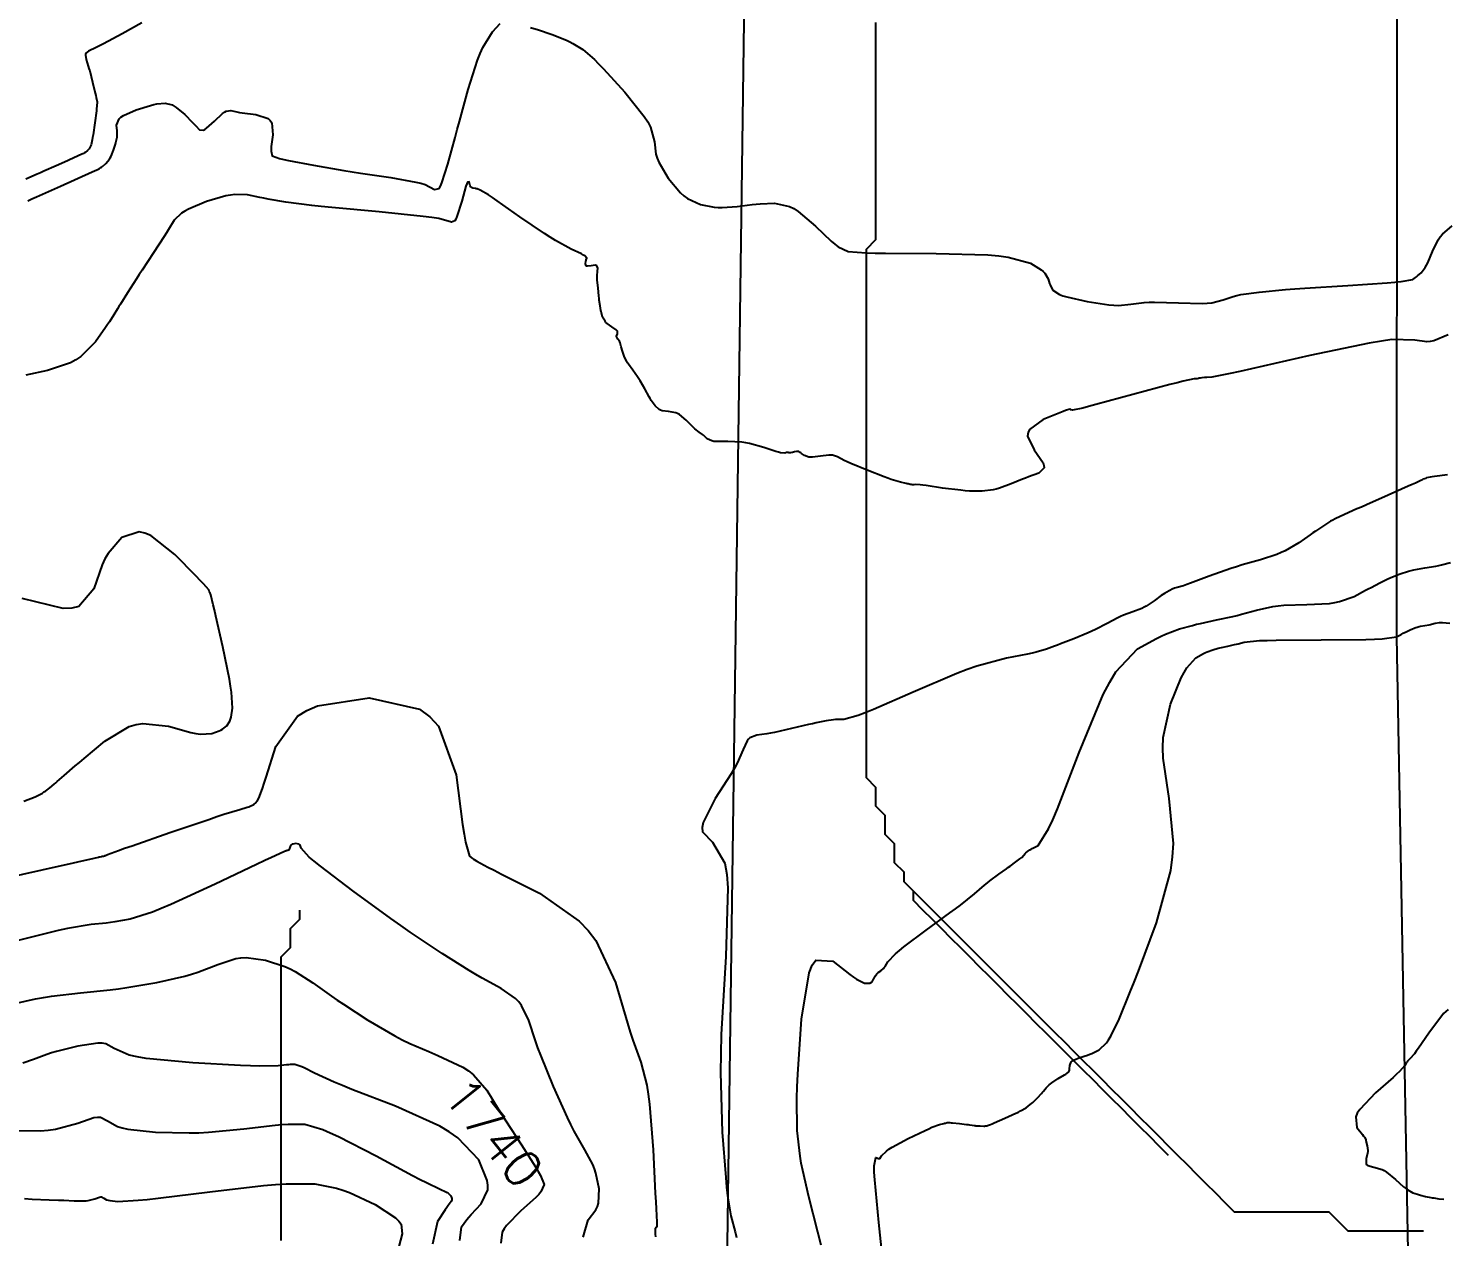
# Model space of a CAD drawing. Header units: metres. Extents: x 837117 to 838479, y 1189012 to 1191015.
# Drawn here: x 838092.2 to 838242, y 1190539.4 to 1190667.3 of the extents above; entities that cross this region are included whole.
import ezdxf

# ---------------------------------------------------------------- set-up
doc = ezdxf.new("R2010")
doc.units = ezdxf.units.M
doc.header["$LTSCALE"] = 0.3
for name, color, linetype in [('CORREDORVIA', 70, 'Continuous'), ('COTAS 10', 1, 'Continuous'), ('COTAS INT', 252, 'Continuous'), ('DRENAJE', 5, 'Continuous'), ('VIA1', 50, 'Continuous')]:
    doc.layers.add(name, color=color, linetype=linetype)
doc.styles.get("Standard").update_dxf_attribs({"font": 'simplex.shx'})

msp = doc.modelspace()

# ---------------------------------------------------------------- linework, layer by layer
at = {"layer": 'CORREDORVIA'}
msp.add_lwpolyline([(837910.68, 1191000.96), (838157.03, 1190996.19), (838237.17, 1190821.34), (838237, 1190602.88), (838240.03, 1190437.2), (838223.54, 1190366.27), (838212.2, 1190288.92), (838221.4, 1189997.88), (837954.54, 1189509.17), (837751.16, 1189231.38), (837593.19, 1189234.4), (837744.49, 1189686.61), (837750.28, 1189933.97), (837723.62, 1190051.52), (837726.09, 1190134.48), (837885.38, 1190229.43), (837983.18, 1190344.12), (837817.55, 1190502.19), (837798.03, 1190660.17), (837963.57, 1190795.98)], close=True, dxfattribs=at)
at = {"layer": 'COTAS 10'}
for points in [[(838104.19, 1190667.9), (838102.14, 1190666.73), (838100.14, 1190665.67), (838099.72, 1190665.45), (838099.36, 1190665.27), (838098.57, 1190664.89), (838098.29, 1190664.66), (838098.26, 1190664.57), (838098.24, 1190664.47), (838098.32, 1190664.01), (838098.54, 1190663.31), (838098.61, 1190663.06), (838098.69, 1190662.79), (838099, 1190661.59), (838099.28, 1190660.44), (838099.34, 1190660.21), (838099.38, 1190660), (838099.47, 1190659.54), (838099.45, 1190659.05), (838099.42, 1190658.82), (838099.39, 1190658.56), (838099.23, 1190657.29), (838099.04, 1190656.02), (838099, 1190655.75), (838098.95, 1190655.51), (838098.83, 1190654.97), (838098.71, 1190654.69), (838098.67, 1190654.62), (838098.63, 1190654.55), (838098.47, 1190654.36), (838098.22, 1190654.17), (838098.13, 1190654.12), (838098.02, 1190654.06), (838097.55, 1190653.83), (838096.85, 1190653.52), (838096.61, 1190653.41), (838096.33, 1190653.28), (838095.15, 1190652.75), (838093.84, 1190652.17), (838093.49, 1190652.01), (838093.14, 1190651.86), (838091.92, 1190651.33)], [(838182.81, 1190535.19), (838182.2, 1190540.87), (838181.77, 1190545.38), (838181.72, 1190546.22), (838181.7, 1190546.88), (838181.88, 1190547.77), (838182.19, 1190547.64), (838182.26, 1190547.65), (838182.33, 1190547.67), (838182.5, 1190547.93), (838183.01, 1190548.45), (838183.28, 1190548.64), (838183.62, 1190548.85), (838185.32, 1190549.77), (838187.11, 1190550.63), (838187.49, 1190550.81), (838187.83, 1190550.96), (838188.64, 1190551.26), (838189.08, 1190551.36), (838189.17, 1190551.38), (838189.25, 1190551.4), (838189.45, 1190551.45), (838189.72, 1190551.45), (838189.85, 1190551.44), (838190, 1190551.43), (838190.75, 1190551.36), (838191.5, 1190551.27), (838191.66, 1190551.25), (838191.79, 1190551.23), (838192.09, 1190551.18), (838192.31, 1190551.14), (838192.39, 1190551.14), (838192.49, 1190551.13), (838192.92, 1190551.11), (838193.32, 1190551.09), (838193.4, 1190551.09), (838193.47, 1190551.1), (838193.58, 1190551.11), (838193.61, 1190551.12), (838193.62, 1190551.13), (838193.64, 1190551.13), (838193.7, 1190551.14), (838194.03, 1190551.26), (838194.21, 1190551.34), (838194.43, 1190551.43), (838195.54, 1190551.91), (838196.72, 1190552.44), (838196.98, 1190552.57), (838197.22, 1190552.69), (838197.81, 1190553.03), (838198.24, 1190553.36), (838198.37, 1190553.47), (838198.5, 1190553.59), (838198.99, 1190554.07), (838199.44, 1190554.55), (838199.55, 1190554.67), (838199.64, 1190554.78), (838199.91, 1190555.12), (838200.24, 1190555.46), (838200.37, 1190555.56), (838200.52, 1190555.67), (838201.2, 1190556.11), (838201.86, 1190556.51), (838201.99, 1190556.59), (838202.1, 1190556.67), (838202.32, 1190556.84), (838202.38, 1190557), (838202.39, 1190557.07), (838202.4, 1190557.15), (838202.41, 1190557.5), (838202.58, 1190557.88), (838202.69, 1190557.98), (838202.81, 1190558.06), (838203.49, 1190558.34), (838204.31, 1190558.6), (838204.54, 1190558.69), (838204.75, 1190558.78), (838205.52, 1190559.15), (838206.3, 1190559.89), (838206.53, 1190560.22), (838206.77, 1190560.6), (838207.66, 1190562.41), (838208.82, 1190565.29), (838209.23, 1190566.34), (838209.68, 1190567.5), (838211.6, 1190572.59), (838213.12, 1190578.14), (838213.31, 1190579.59), (838213.41, 1190581), (838212.94, 1190585.77), (838212.29, 1190590.05), (838212.27, 1190591.15), (838212.32, 1190592.22), (838213.07, 1190595.77), (838214.21, 1190598.53), (838214.51, 1190599.11), (838214.8, 1190599.6), (838215.75, 1190600.66), (838216.57, 1190601.11), (838216.77, 1190601.21), (838216.96, 1190601.3), (838217.56, 1190601.52), (838218.13, 1190601.68), (838218.3, 1190601.72), (838218.47, 1190601.76), (838219.16, 1190601.91), (838219.87, 1190602.06), (838220.06, 1190602.1), (838220.24, 1190602.15), (838220.89, 1190602.33), (838222.51, 1190602.48), (838223.32, 1190602.51), (838224.28, 1190602.53), (838229.02, 1190602.55), (838233.74, 1190602.59), (838234.68, 1190602.62), (838235.47, 1190602.66), (838237, 1190602.88), (838237.48, 1190603.13), (838237.6, 1190603.2), (838237.72, 1190603.26), (838238.09, 1190603.45), (838238.44, 1190603.62), (838238.53, 1190603.66), (838238.62, 1190603.71), (838238.95, 1190603.84), (838239.3, 1190603.95), (838239.41, 1190603.98), (838239.53, 1190604), (838240, 1190604.08), (838240.47, 1190604.16), (838240.59, 1190604.19), (838240.7, 1190604.21), (838241.08, 1190604.32), (838241.54, 1190604.39), (838241.7, 1190604.39), (838241.88, 1190604.39), (838242.66, 1190604.33)], [(838089.99, 1190563.9), (838092.96, 1190564.56), (838093.8, 1190564.71), (838094.64, 1190564.84), (838097.72, 1190565.19), (838100.86, 1190565.52), (838101.73, 1190565.63), (838102.61, 1190565.76), (838105.8, 1190566.3), (838108.74, 1190566.96), (838109.46, 1190567.16), (838110.14, 1190567.38), (838112.25, 1190568.21), (838114.15, 1190568.82), (838114.69, 1190568.89), (838115.24, 1190568.92), (838117.3, 1190568.66), (838119.35, 1190567.97), (838119.9, 1190567.72), (838120.43, 1190567.45), (838122.29, 1190566.27), (838124.28, 1190564.85), (838124.89, 1190564.43), (838125.54, 1190563.99), (838128.14, 1190562.29), (838130.97, 1190560.63), (838131.77, 1190560.21), (838132.58, 1190559.82), (838134.57, 1190558.98), (838135.55, 1190558.56), (838138.18, 1190557.31), (838138.77, 1190556.92), (838139.3, 1190556.51), (838140.73, 1190554.88), (838141.93, 1190552.92), (838142.31, 1190552.3), (838142.72, 1190551.66), (838144.39, 1190549.09), (838145.87, 1190546.76), (838146.16, 1190546.27), (838146.39, 1190545.85), (838146.79, 1190544.89), (838146.44, 1190544.14), (838146.21, 1190543.86), (838145.91, 1190543.54), (838144.33, 1190542.11), (838142.81, 1190540.58), (838142.54, 1190540.2), (838142.35, 1190539.84), (838142.21, 1190538.69)]]:
    msp.add_lwpolyline(points, dxfattribs=at)
at = {"layer": 'COTAS INT'}
for points in [[(838092.14, 1190649.05), (838092.56, 1190649.24), (838093.07, 1190649.46), (838095.58, 1190650.59), (838098.96, 1190652.11), (838099.68, 1190652.43), (838099.88, 1190652.56), (838099.95, 1190652.62), (838100.03, 1190652.69), (838100.39, 1190653.01), (838100.77, 1190653.46), (838100.86, 1190653.61), (838100.95, 1190653.77), (838101.22, 1190654.42), (838101.42, 1190655.06), (838101.47, 1190655.21), (838101.5, 1190655.35), (838101.59, 1190655.77), (838101.61, 1190656.18), (838101.61, 1190656.32), (838101.6, 1190656.46), (838101.53, 1190657.07), (838101.79, 1190657.72), (838101.99, 1190657.9), (838102.25, 1190658.07), (838103.62, 1190658.68), (838105.14, 1190659.15), (838105.48, 1190659.24), (838105.8, 1190659.3), (838106.68, 1190659.4), (838107.4, 1190659.2), (838107.62, 1190659.08), (838107.85, 1190658.93), (838108.76, 1190658.17), (838109.58, 1190657.34), (838109.76, 1190657.16), (838109.92, 1190657), (838110.32, 1190656.56), (838110.72, 1190656.51), (838110.88, 1190656.59), (838111.06, 1190656.72), (838111.9, 1190657.49), (838112.76, 1190658.29), (838112.96, 1190658.43), (838113.13, 1190658.54), (838113.63, 1190658.61), (838114.26, 1190658.46), (838114.53, 1190658.41), (838114.83, 1190658.36), (838116.26, 1190658.19), (838117.56, 1190657.76), (838117.79, 1190657.54), (838117.96, 1190657.29), (838118.08, 1190656.04), (838117.91, 1190654.78), (838117.9, 1190654.52), (838117.9, 1190654.3), (838118, 1190653.82), (838118.79, 1190653.53), (838119.22, 1190653.43), (838119.74, 1190653.32), (838122.37, 1190652.82), (838125.59, 1190652.27), (838126.48, 1190652.13), (838127.36, 1190651.99), (838130.56, 1190651.5), (838133.21, 1190651.03), (838133.75, 1190650.9), (838134.21, 1190650.76), (838135.18, 1190650.25), (838135.66, 1190650.35), (838135.82, 1190650.6), (838135.97, 1190650.94), (838136.61, 1190652.94), (838137.36, 1190655.75), (838137.59, 1190656.59), (838137.83, 1190657.46), (838138.75, 1190660.84), (838139.74, 1190663.95), (838140.02, 1190664.64), (838140.3, 1190665.26), (838141.31, 1190666.92), (838142.13, 1190667.82)], [(838145.33, 1190667.38), (838145.7, 1190667.28), (838146.09, 1190667.18), (838147.63, 1190666.67), (838149.14, 1190666.05), (838149.5, 1190665.88), (838149.84, 1190665.71), (838150.88, 1190665.08), (838152.1, 1190664), (838152.55, 1190663.54), (838153.06, 1190663.02), (838155.31, 1190660.56), (838157.37, 1190657.98), (838157.75, 1190657.39), (838158.05, 1190656.84), (838158.47, 1190655.29), (838158.62, 1190653.97), (838158.76, 1190653.55), (838158.94, 1190653.13), (838159.92, 1190651.43), (838161.21, 1190649.9), (838161.58, 1190649.58), (838161.95, 1190649.3), (838163.33, 1190648.64), (838164.79, 1190648.38), (838165.2, 1190648.35), (838165.63, 1190648.34), (838167.2, 1190648.45), (838168.79, 1190648.64), (838169.22, 1190648.68), (838169.65, 1190648.72), (838171.18, 1190648.8), (838172.75, 1190648.46), (838173.22, 1190648.23), (838173.69, 1190647.93), (838175.5, 1190646.37), (838177.17, 1190644.76), (838177.57, 1190644.44), (838177.92, 1190644.18), (838178.95, 1190643.67), (838180.88, 1190643.54), (838181.81, 1190643.52), (838182.9, 1190643.5), (838188.27, 1190643.47), (838193.74, 1190643.31), (838194.9, 1190643.22), (838195.91, 1190643.09), (838198.27, 1190642.46), (838199.38, 1190641.73), (838199.6, 1190641.55), (838199.79, 1190641.37), (838200.14, 1190640.8), (838200.28, 1190640.29), (838200.33, 1190640.16), (838200.39, 1190640.03), (838200.61, 1190639.58), (838201.33, 1190639.13), (838201.69, 1190639), (838202.12, 1190638.87), (838204.25, 1190638.38), (838206.55, 1190638.03), (838207.08, 1190637.99), (838207.56, 1190637.97), (838208.9, 1190638.1), (838210.3, 1190638.29), (838210.82, 1190638.32), (838211.4, 1190638.32), (838213.93, 1190638.24), (838216.42, 1190638.18), (838216.96, 1190638.21), (838217.44, 1190638.25), (838218.64, 1190638.55), (838219.7, 1190638.93), (838220.09, 1190639.02), (838220.53, 1190639.11), (838222.47, 1190639.39), (838225.26, 1190639.65), (838226.23, 1190639.72), (838227.29, 1190639.8), (838231.85, 1190640.09), (838236.02, 1190640.37), (838236.83, 1190640.44), (838237.51, 1190640.51), (838238.72, 1190640.72), (838239.02, 1190640.94), (838239.11, 1190641.01), (838239.21, 1190641.09), (838239.61, 1190641.42), (838240.05, 1190641.99), (838240.18, 1190642.22), (838240.31, 1190642.48), (838240.8, 1190643.67), (838241.42, 1190644.93), (838241.64, 1190645.24), (838241.88, 1190645.52), (838242.91, 1190646.41)], [(838242.47, 1190634.84), (838240.97, 1190634.22), (838240.58, 1190634.14), (838240.2, 1190634.1), (838238.94, 1190634.31), (838236.52, 1190634.35), (838235.41, 1190634.2), (838234.11, 1190633.99), (838227.82, 1190632.67), (838221.65, 1190631.25), (838220.42, 1190630.98), (838219.4, 1190630.75), (838217.44, 1190630.38), (838216.91, 1190630.35), (838216.79, 1190630.34), (838216.69, 1190630.33), (838216.4, 1190630.3), (838216.21, 1190630.28), (838216.17, 1190630.27), (838216.13, 1190630.26), (838216.03, 1190630.22), (838215.92, 1190630.2), (838215.87, 1190630.19), (838215.82, 1190630.19), (838215.59, 1190630.2), (838214.42, 1190629.95), (838213.78, 1190629.79), (838213.01, 1190629.59), (838209.08, 1190628.53), (838205.17, 1190627.47), (838204.41, 1190627.27), (838203.79, 1190627.11), (838202.7, 1190626.88), (838202.55, 1190626.92), (838202.51, 1190626.93), (838202.49, 1190626.95), (838202.43, 1190626.99), (838201.98, 1190626.85), (838201.71, 1190626.75), (838201.37, 1190626.61), (838199.62, 1190625.89), (838198.16, 1190624.84), (838198, 1190624.5), (838197.95, 1190624.14), (838198.66, 1190622.68), (838199.6, 1190621.32), (838199.69, 1190621.03), (838199.7, 1190620.78), (838199.14, 1190620.2), (838198.06, 1190619.82), (838197.75, 1190619.7), (838197.43, 1190619.57), (838196.21, 1190619.07), (838194.97, 1190618.61), (838194.64, 1190618.52), (838194.31, 1190618.45), (838193.14, 1190618.3), (838191.8, 1190618.32), (838191.36, 1190618.35), (838190.9, 1190618.4), (838188.95, 1190618.64), (838187.21, 1190618.89), (838186.86, 1190618.94), (838186.58, 1190618.97), (838186.06, 1190619.01), (838185.93, 1190618.99), (838185.9, 1190618.99), (838185.87, 1190618.99), (838185.74, 1190618.99), (838185.63, 1190619), (838185.61, 1190619.01), (838185.58, 1190619.01), (838185.51, 1190619.02), (838185.32, 1190619.07), (838185.22, 1190619.09), (838185.1, 1190619.12), (838184.51, 1190619.25), (838183.53, 1190619.54), (838183.16, 1190619.67), (838182.76, 1190619.82), (838180.96, 1190620.53), (838179.23, 1190621.25), (838178.86, 1190621.42), (838178.55, 1190621.56), (838177.82, 1190621.93), (838177.31, 1190622.1), (838177.13, 1190622.12), (838176.93, 1190622.12), (838176.05, 1190622.01), (838175.18, 1190621.9), (838174.98, 1190621.91), (838174.81, 1190621.92), (838174.33, 1190622.09), (838174.03, 1190622.31), (838173.96, 1190622.36), (838173.9, 1190622.4), (838173.73, 1190622.49), (838173.59, 1190622.51), (838173.54, 1190622.51), (838173.49, 1190622.51), (838173.29, 1190622.47), (838173.09, 1190622.41), (838173.04, 1190622.4), (838173, 1190622.39), (838172.85, 1190622.37), (838172.75, 1190622.37), (838172.72, 1190622.37), (838172.69, 1190622.38), (838172.62, 1190622.4), (838172.53, 1190622.41), (838172.49, 1190622.4), (838172.45, 1190622.39), (838172.27, 1190622.34), (838171.8, 1190622.38), (838171.58, 1190622.44), (838171.32, 1190622.51), (838170.05, 1190622.94), (838168.53, 1190623.36), (838168.12, 1190623.44), (838167.71, 1190623.49), (838166.24, 1190623.55), (838165.02, 1190623.55), (838164.76, 1190623.58), (838164.54, 1190623.62), (838164.03, 1190623.86), (838163.73, 1190624.16), (838163.64, 1190624.23), (838163.55, 1190624.31), (838163.18, 1190624.57), (838162.73, 1190624.91), (838162.59, 1190625.04), (838162.44, 1190625.19), (838161.81, 1190625.82), (838161.11, 1190626.41), (838160.91, 1190626.52), (838160.71, 1190626.6), (838159.96, 1190626.73), (838159.28, 1190626.82), (838159.11, 1190626.87), (838158.96, 1190626.95), (838158.52, 1190627.34), (838158.12, 1190627.91), (838158.01, 1190628.1), (838157.89, 1190628.3), (838157.43, 1190629.13), (838156.94, 1190629.99), (838156.81, 1190630.21), (838156.67, 1190630.42), (838156.16, 1190631.13), (838155.72, 1190631.74), (838155.62, 1190631.89), (838155.53, 1190632.03), (838155.3, 1190632.48), (838155.14, 1190632.9), (838155.1, 1190633.02), (838155.07, 1190633.14), (838154.95, 1190633.6), (838154.84, 1190634.01), (838154.8, 1190634.1), (838154.76, 1190634.19), (838154.59, 1190634.41), (838154.47, 1190634.6), (838154.46, 1190634.65), (838154.46, 1190634.71), (838154.54, 1190634.96), (838154.55, 1190635.23), (838154.49, 1190635.31), (838154.42, 1190635.4), (838153.96, 1190635.72), (838153.44, 1190636.07), (838153.32, 1190636.18), (838153.23, 1190636.29), (838152.98, 1190636.72), (838152.84, 1190637.19), (838152.81, 1190637.32), (838152.78, 1190637.45), (838152.7, 1190637.94), (838152.62, 1190638.53), (838152.6, 1190638.73), (838152.58, 1190638.94), (838152.49, 1190639.82), (838152.41, 1190640.64), (838152.4, 1190640.81), (838152.4, 1190640.96), (838152.41, 1190641.26), (838152.44, 1190641.45), (838152.44, 1190641.51), (838152.45, 1190641.59), (838152.46, 1190641.91), (838152.35, 1190642.16), (838152.28, 1190642.2), (838152.2, 1190642.22), (838151.78, 1190642.17), (838151.36, 1190642.11), (838151.28, 1190642.13), (838151.22, 1190642.16), (838151.16, 1190642.38), (838151.21, 1190642.66), (838151.22, 1190642.73), (838151.24, 1190642.79), (838151.31, 1190642.97), (838151.1, 1190643.21), (838150.94, 1190643.3), (838150.74, 1190643.42), (838149.66, 1190643.94), (838147.99, 1190644.84), (838147.42, 1190645.19), (838146.81, 1190645.58), (838144.21, 1190647.36), (838141.81, 1190649.05), (838141.32, 1190649.39), (838140.9, 1190649.67), (838140.03, 1190650.18), (838139.69, 1190650.3), (838139.6, 1190650.32), (838139.52, 1190650.34), (838139.24, 1190650.39), (838139.03, 1190650.5), (838138.98, 1190650.56), (838138.94, 1190650.64), (838138.84, 1190651.04), (838138.69, 1190651.03), (838138.61, 1190650.85), (838138.51, 1190650.59), (838138.06, 1190649.01), (838137.56, 1190647.4), (838137.44, 1190647.12), (838137.33, 1190646.92), (838136.99, 1190646.79), (838135.64, 1190647.17), (838134.89, 1190647.28), (838133.97, 1190647.4), (838129.32, 1190647.87), (838124.33, 1190648.33), (838123.2, 1190648.45), (838122.19, 1190648.56), (838119.44, 1190648.92), (838117.58, 1190649.23), (838117.13, 1190649.31), (838116.71, 1190649.39), (838115.4, 1190649.67), (838114.05, 1190649.72), (838113.59, 1190649.66), (838113.1, 1190649.57), (838111.05, 1190648.96), (838109.14, 1190648.16), (838108.74, 1190647.95), (838108.4, 1190647.74), (838107.62, 1190646.99), (838107.04, 1190646.02), (838106.82, 1190645.67), (838106.57, 1190645.28), (838105.45, 1190643.55), (838104.25, 1190641.7), (838103.94, 1190641.23), (838103.65, 1190640.78), (838102.7, 1190639.3), (838101.95, 1190638.11), (838101.78, 1190637.85), (838101.63, 1190637.61), (838101.24, 1190636.96), (838100.77, 1190636.24), (838100.57, 1190635.95), (838100.35, 1190635.62), (838099.29, 1190634.11), (838097.75, 1190632.57), (838097.22, 1190632.22), (838096.65, 1190631.91), (838094.21, 1190631.07), (838091.92, 1190630.57)], [(838242.41, 1190620.03), (838241.04, 1190619.86), (838240.78, 1190619.82), (838240.56, 1190619.79), (838240.19, 1190619.72), (838240.13, 1190619.68), (838240.11, 1190619.67), (838240.09, 1190619.66), (838239.97, 1190619.62), (838239.84, 1190619.56), (838239.8, 1190619.55), (838239.77, 1190619.53), (838239.63, 1190619.46), (838239, 1190619.17), (838238.66, 1190619.01), (838238.24, 1190618.82), (838236.11, 1190617.88), (838233.82, 1190616.86), (838233.29, 1190616.63), (838232.81, 1190616.42), (838231.48, 1190615.83), (838230.51, 1190615.38), (838230.27, 1190615.25), (838230.03, 1190615.13), (838229.26, 1190614.65), (838228.43, 1190614.08), (838228.16, 1190613.89), (838227.87, 1190613.69), (838226.66, 1190612.84), (838225.23, 1190612), (838224.8, 1190611.8), (838224.35, 1190611.61), (838222.61, 1190611.05), (838220.65, 1190610.49), (838220.07, 1190610.3), (838219.48, 1190610.11), (838217.18, 1190609.29), (838215.19, 1190608.56), (838214.8, 1190608.41), (838214.46, 1190608.3), (838213.79, 1190608.09), (838213.51, 1190608.02), (838213.42, 1190607.99), (838213.33, 1190607.95), (838212.94, 1190607.77), (838212.44, 1190607.48), (838212.28, 1190607.37), (838212.1, 1190607.25), (838211.36, 1190606.7), (838210.52, 1190606.14), (838210.28, 1190606.01), (838210.03, 1190605.89), (838209.1, 1190605.53), (838208.09, 1190605.18), (838207.8, 1190605.05), (838207.51, 1190604.91), (838206.39, 1190604.31), (838205.14, 1190603.65), (838204.77, 1190603.47), (838204.38, 1190603.3), (838202.86, 1190602.68), (838201.44, 1190602.14), (838201.11, 1190602.02), (838200.81, 1190601.9), (838199.94, 1190601.57), (838198.88, 1190601.27), (838198.45, 1190601.17), (838197.96, 1190601.06), (838195.71, 1190600.62), (838192.6, 1190599.77), (838191.57, 1190599.42), (838190.46, 1190599), (838185.85, 1190597.04), (838181.63, 1190595.19), (838180.77, 1190594.84), (838180.04, 1190594.56), (838178.52, 1190594.14), (838177.84, 1190594.14), (838177.63, 1190594.13), (838177.43, 1190594.11), (838176.64, 1190593.99), (838175.58, 1190593.77), (838175.2, 1190593.69), (838174.78, 1190593.59), (838172.97, 1190593.17), (838171.16, 1190592.77), (838170.74, 1190592.68), (838170.36, 1190592.61), (838169.3, 1190592.46), (838168.57, 1190592.18), (838168.41, 1190592.04), (838168.26, 1190591.86), (838167.85, 1190590.97), (838167.21, 1190589.51), (838166.92, 1190588.98), (838166.57, 1190588.38), (838164.88, 1190585.76), (838163.61, 1190583.24), (838163.52, 1190582.7), (838163.55, 1190582.24), (838164.61, 1190581.16), (838165.92, 1190578.93), (838166.11, 1190577.74), (838166.23, 1190576.3), (838166.02, 1190569.04), (838165.54, 1190560.78), (838165.48, 1190558.72), (838165.45, 1190556.75), (838165.63, 1190550.45), (838166, 1190545.63), (838166.1, 1190544.61), (838166.21, 1190543.71), (838166.56, 1190541.6), (838166.99, 1190539.91), (838167.13, 1190539.28)], [(838091.71, 1190585.5), (838092.92, 1190585.95), (838093.68, 1190586.35), (838093.85, 1190586.46), (838094.02, 1190586.55), (838094.48, 1190586.89), (838094.93, 1190587.28), (838095.09, 1190587.42), (838095.26, 1190587.57), (838096, 1190588.21), (838097.16, 1190589.21), (838097.6, 1190589.58), (838098.09, 1190590), (838100.29, 1190591.84), (838102.86, 1190593.38), (838103.59, 1190593.59), (838104.32, 1190593.72), (838107.02, 1190593.42), (838109.4, 1190592.76), (838109.93, 1190592.66), (838110.4, 1190592.59), (838111.63, 1190592.64), (838112.4, 1190592.92), (838112.57, 1190593.01), (838112.74, 1190593.1), (838113.21, 1190593.45), (838113.53, 1190593.97), (838113.6, 1190594.16), (838113.66, 1190594.38), (838113.8, 1190595.34), (838113.7, 1190597.01), (838113.6, 1190597.67), (838113.48, 1190598.42), (838112.79, 1190601.83), (838112.05, 1190605.09), (838111.9, 1190605.74), (838111.77, 1190606.28), (838111.5, 1190607.32), (838111.39, 1190607.6), (838111.37, 1190607.66), (838111.34, 1190607.72), (838111.29, 1190607.86), (838110.72, 1190608.5), (838110.37, 1190608.86), (838109.94, 1190609.31), (838107.71, 1190611.61), (838105.16, 1190613.61), (838104.53, 1190613.87), (838103.94, 1190614), (838102.09, 1190613.41), (838100.64, 1190611.7), (838100.3, 1190611.13), (838099.99, 1190610.52), (838099.11, 1190607.97), (838097.53, 1190606.1), (838096.78, 1190605.91), (838095.89, 1190605.87), (838091.54, 1190606.94)], [(838176.09, 1190538.48), (838175.77, 1190539.85), (838174.81, 1190543.6), (838174.15, 1190546.4), (838174, 1190547.16), (838173.88, 1190547.92), (838173.58, 1190550.61), (838173.54, 1190554.04), (838173.57, 1190555.26), (838173.63, 1190556.59), (838174.01, 1190562.39), (838174.83, 1190567.32), (838175.17, 1190568.11), (838175.55, 1190568.65), (838177.34, 1190568.54), (838179.13, 1190567.13), (838179.52, 1190566.86), (838179.86, 1190566.63), (838180.7, 1190566.23), (838181.16, 1190566.21), (838181.25, 1190566.22), (838181.33, 1190566.24), (838181.51, 1190566.36), (838181.62, 1190566.56), (838181.65, 1190566.63), (838181.69, 1190566.69), (838181.83, 1190566.95), (838182.01, 1190567.21), (838182.08, 1190567.28), (838182.14, 1190567.34), (838182.41, 1190567.53), (838182.71, 1190567.78), (838182.79, 1190567.88), (838182.87, 1190567.99), (838183.18, 1190568.49), (838183.99, 1190569.34), (838184.39, 1190569.68), (838184.86, 1190570.07), (838187.22, 1190571.82), (838189.74, 1190573.65), (838190.32, 1190574.08), (838190.84, 1190574.49), (838192.32, 1190575.68), (838193.41, 1190576.6), (838193.7, 1190576.83), (838193.97, 1190577.05), (838194.91, 1190577.76), (838195.73, 1190578.34), (838195.93, 1190578.49), (838196.12, 1190578.62), (838196.71, 1190579.05), (838197.15, 1190579.38), (838197.25, 1190579.46), (838197.34, 1190579.54), (838197.55, 1190579.76), (838197.7, 1190579.94), (838197.74, 1190579.98), (838197.78, 1190580.03), (838197.94, 1190580.17), (838198.21, 1190580.35), (838198.32, 1190580.42), (838198.45, 1190580.49), (838199.07, 1190580.81), (838200.18, 1190582.55), (838200.62, 1190583.51), (838201.12, 1190584.68), (838203.4, 1190590.65), (838205.97, 1190596.79), (838206.65, 1190598.07), (838207.31, 1190599.17), (838209.59, 1190601.63), (838211.6, 1190602.72), (838212.09, 1190602.97), (838212.56, 1190603.18), (838214.02, 1190603.73), (838215.41, 1190604.1), (838215.83, 1190604.21), (838216.26, 1190604.31), (838217.94, 1190604.67), (838219.68, 1190605.04), (838220.14, 1190605.15), (838220.59, 1190605.27), (838222.17, 1190605.72), (838223.92, 1190606.09), (838224.48, 1190606.16), (838225.08, 1190606.22), (838227.51, 1190606.3), (838229.9, 1190606.43), (838230.46, 1190606.51), (838230.98, 1190606.62), (838232.52, 1190607.17), (838233.71, 1190607.81), (838234.02, 1190607.97), (838234.31, 1190608.12), (838235.25, 1190608.61), (838236.1, 1190609.03), (838236.34, 1190609.13), (838236.57, 1190609.23), (838237.38, 1190609.57), (838238.26, 1190609.85), (838238.54, 1190609.92), (838238.83, 1190609.98), (838239.99, 1190610.18), (838241.17, 1190610.38), (838241.47, 1190610.44), (838241.76, 1190610.5), (838242.7, 1190610.76)], [(838089.87, 1190577.37), (838095.4, 1190578.6), (838096.5, 1190578.85), (838097.42, 1190579.05), (838099.17, 1190579.45), (838099.61, 1190579.57), (838099.7, 1190579.59), (838099.78, 1190579.61), (838099.94, 1190579.64), (838100.02, 1190579.65), (838100.04, 1190579.65), (838100.06, 1190579.65), (838100.14, 1190579.67), (838100.26, 1190579.7), (838100.3, 1190579.72), (838100.35, 1190579.74), (838100.57, 1190579.84), (838101.74, 1190580.27), (838102.38, 1190580.5), (838103.17, 1190580.77), (838107.17, 1190582.16), (838111.29, 1190583.56), (838112.16, 1190583.85), (838112.9, 1190584.1), (838114.59, 1190584.61), (838115.36, 1190584.84), (838115.53, 1190584.89), (838115.68, 1190584.95), (838116.06, 1190585.14), (838116.3, 1190585.35), (838116.35, 1190585.42), (838116.41, 1190585.49), (838116.59, 1190585.8), (838116.96, 1190586.84), (838117.14, 1190587.38), (838117.35, 1190588.03), (838118.4, 1190591.28), (838120.67, 1190594.47), (838121.66, 1190595.08), (838122.81, 1190595.58), (838128.26, 1190596.42), (838133.6, 1190595.21), (838134.69, 1190594.42), (838135.6, 1190593.44), (838137.48, 1190588.26), (838138.15, 1190583), (838138.31, 1190581.98), (838138.46, 1190581.14), (838138.89, 1190579.67), (838139.22, 1190579.43), (838139.31, 1190579.36), (838139.39, 1190579.31), (838139.67, 1190579.12), (838140.84, 1190578.5), (838141.49, 1190578.17), (838142.27, 1190577.77), (838146.28, 1190575.73), (838150.5, 1190572.77), (838151.43, 1190571.78), (838152.25, 1190570.72), (838154.34, 1190566.28), (838155.6, 1190562), (838155.9, 1190561.04), (838156.19, 1190560.17), (838157.03, 1190557.86), (838157.66, 1190555.42), (838157.8, 1190554.48), (838157.93, 1190553.41), (838158.31, 1190548.58), (838158.55, 1190543.99), (838158.6, 1190543.08), (838158.64, 1190542.33), (838158.73, 1190540.91), (838158.72, 1190540.55), (838158.71, 1190540.47), (838158.68, 1190540.4), (838158.54, 1190540.2), (838158.53, 1190539.65), (838158.58, 1190539.36)], [(838150.91, 1190539.32), (838151.44, 1190541.15), (838152.27, 1190542.21), (838152.42, 1190542.56), (838152.53, 1190542.93), (838152.6, 1190544.46), (838152.27, 1190546.12), (838152.12, 1190546.57), (838151.94, 1190547.02), (838151.09, 1190548.59), (838149.97, 1190550.55), (838149.62, 1190551.25), (838149.25, 1190552), (838147.79, 1190555.28), (838146.43, 1190558.6), (838146.13, 1190559.38), (838145.86, 1190560.11), (838145.15, 1190562.25), (838144.4, 1190563.85), (838144.1, 1190564.23), (838143.77, 1190564.58), (838142.25, 1190565.65), (838140.22, 1190566.76), (838139.56, 1190567.15), (838138.86, 1190567.57), (838135.98, 1190569.37), (838132.61, 1190571.62), (838131.61, 1190572.31), (838130.57, 1190573.05), (838126.54, 1190575.98), (838123.12, 1190578.59), (838122.46, 1190579.12), (838121.93, 1190579.57), (838121.07, 1190580.5), (838120.95, 1190580.82), (838120.9, 1190580.88), (838120.83, 1190580.93), (838120.5, 1190581), (838120.17, 1190580.95), (838120.1, 1190580.92), (838120.04, 1190580.88), (838119.9, 1190580.69), (838119.84, 1190580.49), (838119.81, 1190580.42), (838119.79, 1190580.35), (838119.78, 1190580.33), (838119.78, 1190580.33), (838119.77, 1190580.33), (838119.76, 1190580.31), (838119.74, 1190580.3), (838119.73, 1190580.3), (838119.72, 1190580.29), (838119.67, 1190580.28), (838119.57, 1190580.25), (838119.52, 1190580.24), (838119.47, 1190580.22), (838119.22, 1190580.13), (838117.92, 1190579.54), (838117.21, 1190579.21), (838116.34, 1190578.79), (838111.95, 1190576.69), (838107.29, 1190574.54), (838106.26, 1190574.11), (838105.35, 1190573.74), (838102.97, 1190572.98), (838101.34, 1190572.7), (838100.89, 1190572.64), (838100.44, 1190572.58), (838098.83, 1190572.42), (838096.35, 1190572), (838095.34, 1190571.78), (838094.21, 1190571.52), (838088.96, 1190570.22)], [(838242.46, 1190563.44), (838241.99, 1190563.01), (838241.79, 1190562.76), (838241.56, 1190562.46), (838240.44, 1190560.91), (838239.33, 1190559.33), (838239.09, 1190559.01), (838238.89, 1190558.74), (838238.42, 1190558.2), (838238.18, 1190557.97), (838238.12, 1190557.89), (838238.06, 1190557.81), (838237.88, 1190557.51), (838237.31, 1190556.86), (838237, 1190556.57), (838236.64, 1190556.24), (838234.79, 1190554.61), (838233.11, 1190552.86), (838232.85, 1190552.45), (838232.69, 1190552.07), (838232.82, 1190550.94), (838233.4, 1190550.18), (838233.51, 1190550.03), (838233.6, 1190549.91), (838233.74, 1190549.67), (838233.77, 1190549.53), (838233.78, 1190549.46), (838233.8, 1190549.39), (838233.9, 1190549.01), (838233.96, 1190548.52), (838233.95, 1190548.37), (838233.94, 1190548.22), (838233.79, 1190547.62), (838233.79, 1190547.1), (838233.86, 1190547), (838233.97, 1190546.91), (838234.6, 1190546.74), (838235.47, 1190546.5), (838235.71, 1190546.37), (838235.96, 1190546.22), (838236.88, 1190545.45), (838237.73, 1190544.67), (838237.94, 1190544.5), (838238.13, 1190544.36), (838238.72, 1190544.03), (838239.24, 1190543.87), (838239.53, 1190543.78), (838240.08, 1190543.65), (838240.63, 1190543.53), (838240.79, 1190543.5), (838240.94, 1190543.48), (838241.49, 1190543.4), (838242.02, 1190543.35)], [(838137.87, 1190538.99), (838138.03, 1190540.43), (838138.61, 1190541.2), (838138.82, 1190541.46), (838139.06, 1190541.73), (838140.12, 1190542.86), (838140.82, 1190544.33), (838140.83, 1190544.82), (838140.76, 1190545.34), (838139.86, 1190547.52), (838137.64, 1190549.86), (838136.75, 1190550.48), (838135.74, 1190551.09), (838131.07, 1190553.2), (838126.44, 1190554.97), (838125.44, 1190555.37), (838124.57, 1190555.73), (838122.47, 1190556.68), (838121.38, 1190557.24), (838121.14, 1190557.35), (838120.93, 1190557.44), (838120.4, 1190557.6), (838119.92, 1190557.6), (838119.74, 1190557.59), (838119.53, 1190557.57), (838118.62, 1190557.47), (838116.61, 1190557.43), (838115.71, 1190557.46), (838114.65, 1190557.5), (838109.61, 1190557.78), (838104.68, 1190558.25), (838103.7, 1190558.41), (838102.88, 1190558.58), (838101.29, 1190559.29), (838100.4, 1190559.81), (838100.01, 1190559.86), (838099.56, 1190559.87), (838097.43, 1190559.55), (838095.18, 1190558.98), (838094.65, 1190558.83), (838094.16, 1190558.68), (838092.73, 1190558.15), (838091.62, 1190557.76)], [(838090.07, 1190550.63), (838093.48, 1190550.59), (838094.3, 1190550.65), (838095.07, 1190550.75), (838097.43, 1190551.41), (838099.14, 1190551.98), (838099.5, 1190552.02), (838099.82, 1190552.02), (838100.57, 1190551.63), (838101.62, 1190551.03), (838102.12, 1190550.89), (838102.72, 1190550.77), (838105.65, 1190550.45), (838109.23, 1190550.37), (838110.24, 1190550.39), (838111.26, 1190550.44), (838115.01, 1190550.8), (838118.3, 1190551.19), (838119.04, 1190551.25), (838119.7, 1190551.29), (838121.46, 1190551.3), (838123.38, 1190550.71), (838124.14, 1190550.38), (838125.01, 1190549.98), (838128.99, 1190547.94), (838132.85, 1190545.87), (838133.65, 1190545.45), (838134.33, 1190545.1), (838135.79, 1190544.41), (838136.39, 1190544.14), (838136.51, 1190544.06), (838136.63, 1190543.98), (838136.91, 1190543.69), (838137.02, 1190543.41), (838137.03, 1190543.34), (838137.03, 1190543.28), (838136.94, 1190543.1), (838136.63, 1190542.68), (838136.48, 1190542.47), (838136.31, 1190542.22), (838135.49, 1190540.98), (838134.96, 1190538.58)], [(838091.77, 1190543.41), (838092.59, 1190543.36), (838094.41, 1190543.27), (838095.38, 1190543.26), (838095.67, 1190543.25), (838095.95, 1190543.24), (838097.04, 1190543.17), (838098.06, 1190543.16), (838098.3, 1190543.18), (838098.53, 1190543.21), (838099.23, 1190543.4), (838099.74, 1190543.57), (838099.85, 1190543.59), (838099.95, 1190543.59), (838100.17, 1190543.47), (838100.48, 1190543.29), (838100.63, 1190543.25), (838100.81, 1190543.21), (838101.68, 1190543.12), (838103.81, 1190543.23), (838104.78, 1190543.33), (838105.92, 1190543.46), (838111.39, 1190544.14), (838117.07, 1190544.8), (838118.35, 1190544.91), (838119.49, 1190544.99), (838122.51, 1190544.99), (838124.81, 1190544.52), (838125.49, 1190544.3), (838126.19, 1190544.04), (838128.89, 1190542.77), (838131.05, 1190541.37), (838131.41, 1190541.02), (838131.67, 1190540.7), (838131.75, 1190539.68), (838131.41, 1190538.35)]]:
    msp.add_lwpolyline(points, dxfattribs=at)
at = {"layer": 'DRENAJE'}
for points in [[(838185.88, 1190575.96, 0), (838184.88, 1190576.96, 0), (838184.88, 1190577.96, 0), (838183.88, 1190578.96, 0), (838183.88, 1190579.96, 0), (838183.88, 1190580.96, 0), (838182.89, 1190581.96, 0), (838182.89, 1190582.96, 0), (838182.89, 1190583.96, 0), (838181.89, 1190584.96, 0), (838181.89, 1190585.95, 0), (838181.89, 1190586.95, 0), (838180.89, 1190587.95, 0), (838180.89, 1190588.95, 0), (838180.89, 1190589.95, 0), (838180.89, 1190590.95, 0), (838180.89, 1190591.95, 0), (838180.89, 1190592.95, 0), (838180.89, 1190593.95, 0), (838180.89, 1190594.95, 0), (838180.89, 1190595.95, 0), (838180.89, 1190596.95, 0), (838180.89, 1190597.95, 0), (838180.89, 1190598.95, 0), (838180.89, 1190599.95, 0), (838180.89, 1190600.95, 0), (838180.89, 1190601.95, 0), (838180.89, 1190602.95, 0), (838180.89, 1190603.95, 0), (838180.89, 1190604.95, 0), (838180.89, 1190605.95, 0), (838180.89, 1190606.95, 0), (838180.89, 1190607.95, 0), (838180.89, 1190608.95, 0), (838180.89, 1190609.95, 0), (838180.89, 1190610.95, 0), (838180.89, 1190611.95, 0), (838180.89, 1190612.95, 0), (838180.89, 1190613.95, 0), (838180.89, 1190614.95, 0), (838180.89, 1190615.94, 0), (838180.89, 1190616.94, 0), (838180.89, 1190617.94, 0), (838180.89, 1190618.94, 0), (838180.89, 1190619.94, 0), (838180.89, 1190620.94, 0), (838180.89, 1190621.94, 0), (838180.89, 1190622.94, 0), (838180.89, 1190623.94, 0), (838180.89, 1190624.94, 0), (838180.89, 1190625.94, 0), (838180.89, 1190626.94, 0), (838180.89, 1190627.94, 0), (838180.89, 1190628.94, 0), (838180.89, 1190629.94, 0), (838180.89, 1190630.94, 0), (838180.89, 1190631.94, 0), (838180.89, 1190632.94, 0), (838180.89, 1190633.94, 0), (838180.89, 1190634.94, 0), (838180.89, 1190635.94, 0), (838180.89, 1190636.94, 0), (838180.89, 1190637.94, 0), (838180.89, 1190638.94, 0), (838180.89, 1190639.94, 0), (838180.89, 1190640.94, 0), (838180.89, 1190641.94, 0), (838180.89, 1190642.94, 0), (838180.89, 1190643.94, 0), (838181.89, 1190644.94, 0), (838181.89, 1190645.93, 0), (838181.89, 1190646.93, 0), (838181.89, 1190647.93, 0), (838181.89, 1190648.93, 0), (838181.89, 1190649.93, 0), (838181.89, 1190650.93, 0), (838181.89, 1190651.93, 0), (838181.89, 1190652.93, 0), (838181.89, 1190653.93, 0), (838181.89, 1190654.93, 0), (838181.89, 1190655.93, 0), (838181.89, 1190656.93, 0), (838181.89, 1190657.93, 0), (838181.89, 1190658.93, 0), (838181.89, 1190659.93, 0), (838181.89, 1190660.93, 0), (838181.89, 1190661.93, 0), (838181.89, 1190662.93, 0), (838181.89, 1190663.93, 0), (838181.89, 1190664.93, 0), (838181.89, 1190665.93, 0), (838181.89, 1190666.93, 0), (838181.89, 1190667.93, 0)], [(838239.87, 1190539.97, 0), (838238.87, 1190539.97, 0), (838237.87, 1190539.97, 0), (838236.87, 1190539.97, 0), (838235.87, 1190539.97, 0), (838234.87, 1190539.97, 0), (838233.87, 1190539.97, 0), (838232.87, 1190539.97, 0), (838231.87, 1190539.97, 0), (838230.87, 1190540.97, 0), (838229.87, 1190541.97, 0), (838228.87, 1190541.97, 0), (838227.87, 1190541.97, 0), (838226.87, 1190541.97, 0), (838225.87, 1190541.97, 0), (838224.87, 1190541.97, 0), (838223.87, 1190541.97, 0), (838222.87, 1190541.97, 0), (838221.87, 1190541.97, 0), (838220.87, 1190541.97, 0), (838219.87, 1190541.97, 0), (838218.87, 1190542.97, 0), (838217.87, 1190543.97, 0), (838216.87, 1190544.97, 0), (838215.87, 1190545.97, 0), (838214.87, 1190546.97, 0), (838213.87, 1190547.97, 0), (838212.87, 1190548.97, 0), (838211.88, 1190549.97, 0), (838210.88, 1190550.97, 0), (838209.88, 1190551.97, 0), (838208.88, 1190552.97, 0), (838207.88, 1190553.97, 0), (838206.88, 1190554.97, 0), (838205.88, 1190555.97, 0), (838204.88, 1190556.96, 0), (838203.88, 1190557.96, 0), (838202.88, 1190558.96, 0), (838201.88, 1190559.96, 0), (838200.88, 1190560.96, 0), (838199.88, 1190561.96, 0), (838198.88, 1190562.96, 0), (838197.88, 1190563.96, 0), (838196.88, 1190564.96, 0), (838195.88, 1190565.96, 0), (838194.88, 1190566.96, 0), (838193.88, 1190567.96, 0), (838192.88, 1190568.96, 0), (838191.88, 1190569.96, 0), (838190.88, 1190570.96, 0), (838189.88, 1190571.96, 0), (838188.88, 1190572.96, 0), (838187.88, 1190573.96, 0), (838186.88, 1190574.96, 0), (838185.88, 1190575.96, 0)], [(838212.87, 1190547.97, 0), (838211.88, 1190548.97, 0), (838210.88, 1190549.97, 0), (838209.88, 1190550.97, 0), (838208.88, 1190551.97, 0), (838207.88, 1190552.97, 0), (838206.88, 1190553.97, 0), (838205.88, 1190554.97, 0), (838204.88, 1190555.97, 0), (838203.88, 1190556.96, 0), (838202.88, 1190557.96, 0), (838201.88, 1190558.96, 0), (838200.88, 1190559.96, 0), (838199.88, 1190560.96, 0), (838198.88, 1190561.96, 0), (838197.88, 1190562.96, 0), (838196.88, 1190563.96, 0), (838195.88, 1190564.96, 0), (838194.88, 1190565.96, 0), (838193.88, 1190566.96, 0), (838192.88, 1190567.96, 0), (838191.88, 1190568.96, 0), (838190.88, 1190569.96, 0), (838189.88, 1190570.96, 0), (838188.88, 1190571.96, 0), (838187.88, 1190572.96, 0), (838186.88, 1190573.96, 0), (838185.88, 1190574.96, 0), (838185.88, 1190575.96, 0)], [(838120.91, 1190573.96, 0), (838120.91, 1190572.96, 0), (838119.91, 1190571.96, 0), (838119.91, 1190570.96, 0), (838119.91, 1190569.96, 0), (838118.91, 1190568.96, 0), (838118.91, 1190567.96, 0), (838118.91, 1190566.96, 0), (838118.91, 1190565.96, 0), (838118.91, 1190564.96, 0), (838118.91, 1190563.96, 0), (838118.91, 1190562.96, 0), (838118.91, 1190561.96, 0), (838118.91, 1190560.96, 0), (838118.91, 1190559.96, 0), (838118.91, 1190558.96, 0), (838118.91, 1190557.96, 0), (838118.91, 1190556.96, 0), (838118.91, 1190555.97, 0), (838118.91, 1190554.97, 0), (838118.91, 1190553.97, 0), (838118.91, 1190552.97, 0), (838118.91, 1190551.97, 0), (838118.91, 1190550.97, 0), (838118.91, 1190549.97, 0), (838118.91, 1190548.97, 0), (838118.91, 1190547.97, 0), (838118.91, 1190546.97, 0), (838118.91, 1190545.97, 0), (838118.91, 1190544.97, 0), (838118.91, 1190543.97, 0), (838118.91, 1190542.97, 0), (838118.91, 1190541.97, 0), (838118.91, 1190540.97, 0), (838118.91, 1190539.97, 0), (838118.91, 1190538.97, 0)]]:
    msp.add_polyline3d(points, dxfattribs=at)
at = {"layer": 'VIA1'}
msp.add_line((838168.9, 1190739.61), (838165.19, 1190465.99), dxfattribs=at)

# ---------------------------------------------------------------- texts
at = {"layer": 'COTAS 10', "insert": (838135.87, 1190554.31), "char_height": 3.8, "attachment_point": 7, "rotation": 308.6719}
msp.add_mtext('1740', dxfattribs=at)

doc.saveas('drawing.dxf')
